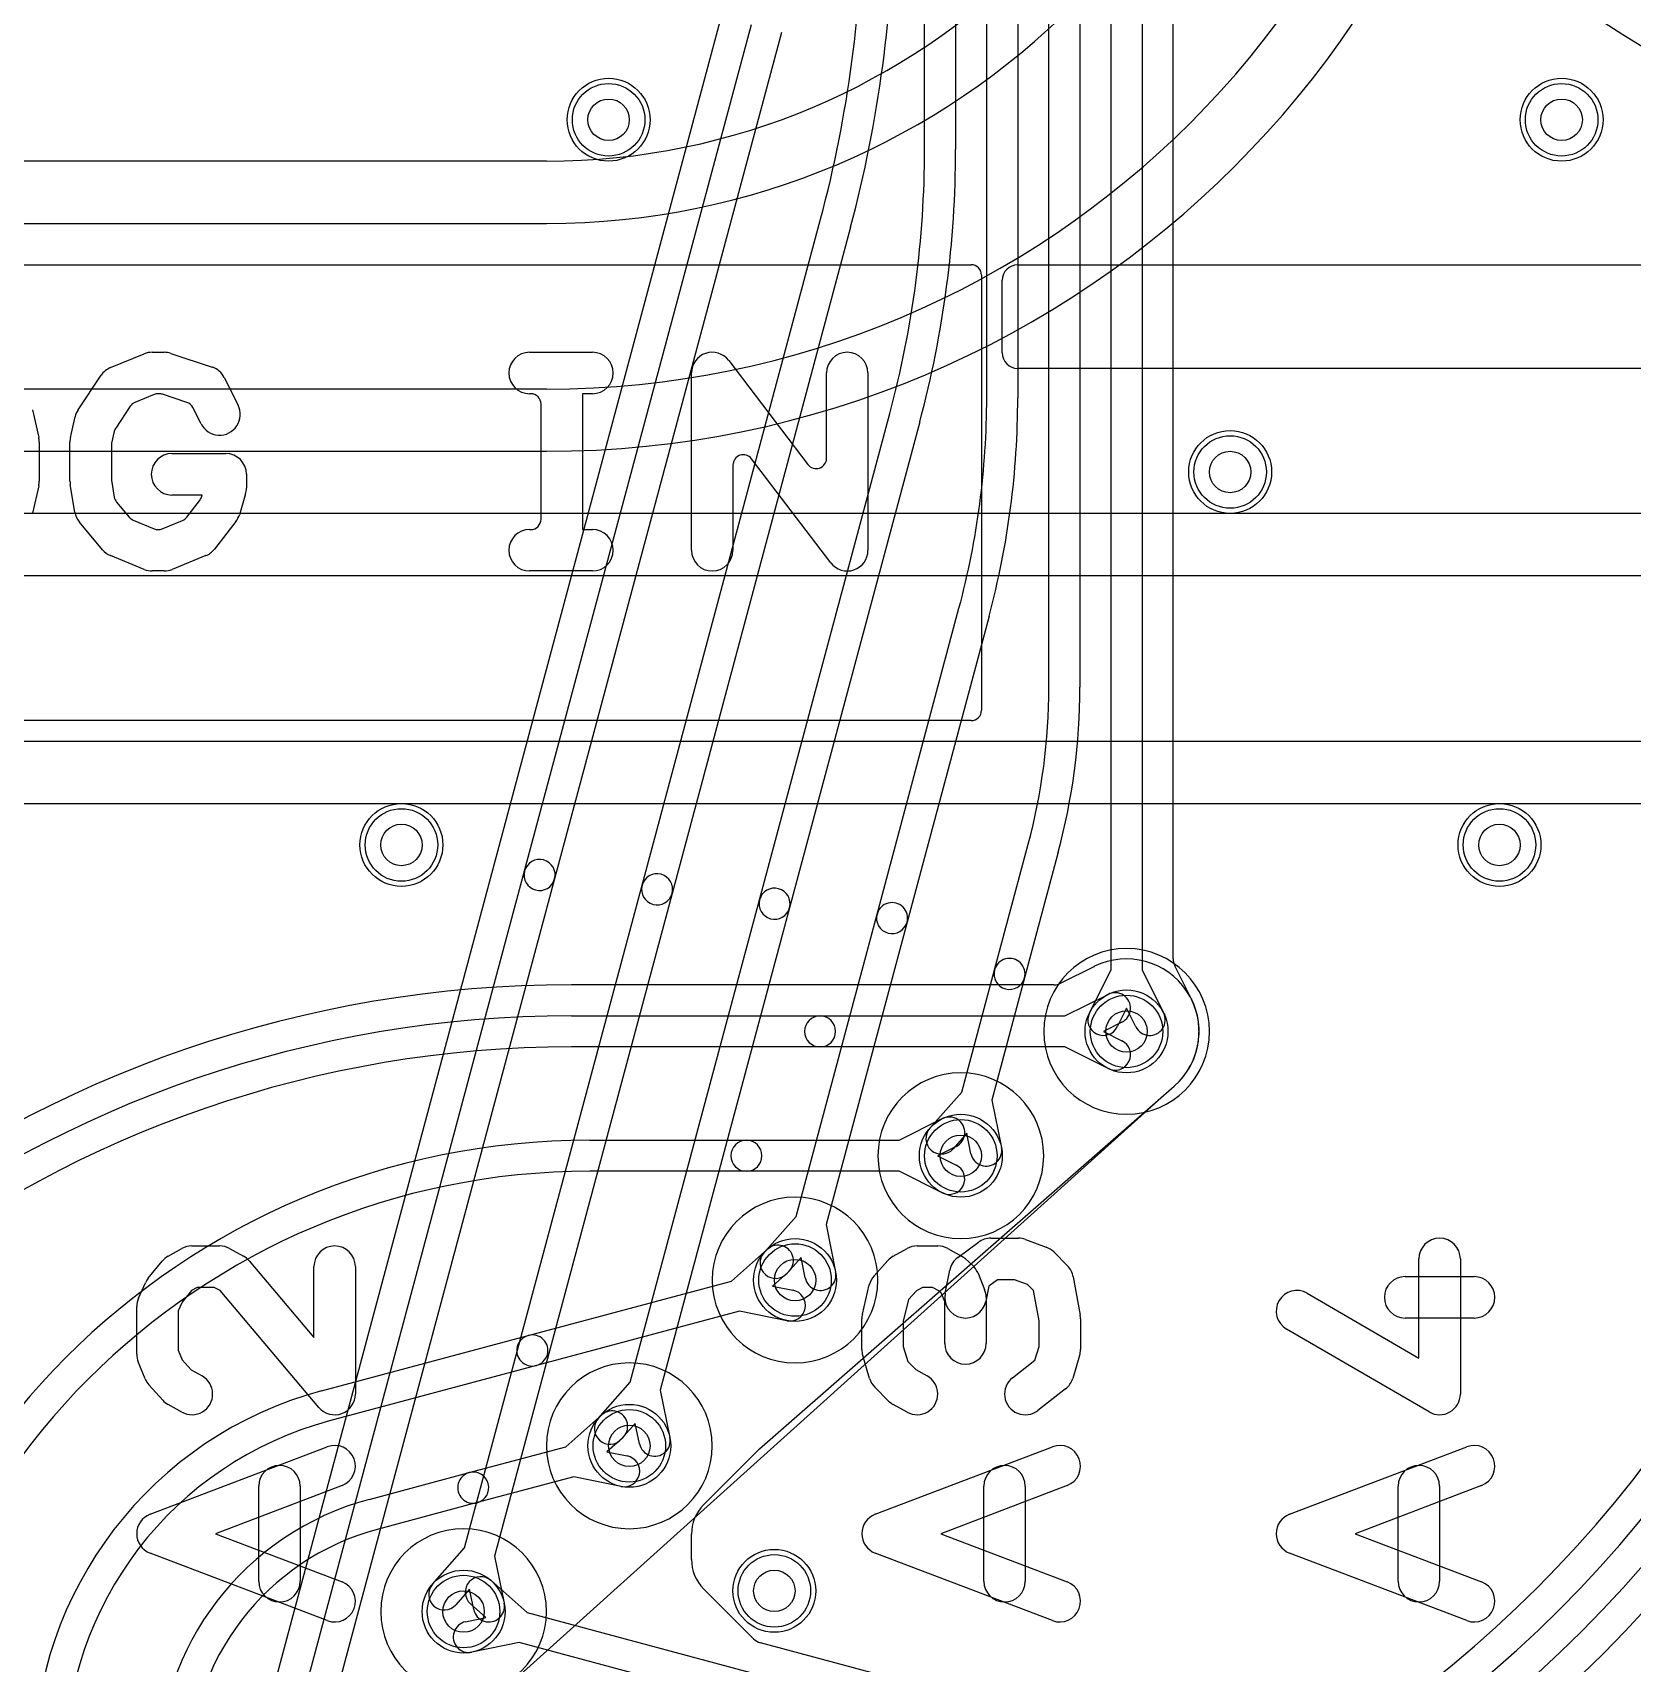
# Model space of a CAD drawing. Extents: x 0 to 57.1, y 0 to 59.8.
# Drawn here: x 42.72 to 50.44, y 12.45 to 20.32 of the extents above; entities that cross this region are included whole.
import ezdxf

# ---------------------------------------------------------------- set-up
doc = ezdxf.new("R2010")
doc.units = 0
for name, color, linetype in [('Hole', 1, 'CONTINUOUS'), ('L1', 3, 'CONTINUOUS'), ('L2', 3, 'CONTINUOUS'), ('L3', 3, 'CONTINUOUS'), ('L4', 3, 'CONTINUOUS'), ('PartsSilk-A', 221, 'CONTINUOUS'), ('Resist-A', 2, 'CONTINUOUS'), ('Resist-B', 2, 'CONTINUOUS'), ('Silk-A', 140, 'CONTINUOUS')]:
    doc.layers.add(name, color=color, linetype=linetype)

msp = doc.modelspace()

# ---------------------------------------------------------------- linework, layer by layer
at = {"layer": 'Hole'}
for centre in [(45.5, 19.9), (50.1, 19.9), (48.5, 18.2), (44.5, 16.4), (49.8, 16.4), (48, 15.5), (47.2, 14.9), (46.4, 14.3), (45.6, 13.5), (46.3, 12.8), (44.8, 12.7)]:
    msp.add_circle(centre, 0.1, dxfattribs=at)
at = {"layer": 'L1'}
for p, q in [((45.2, 19.70004), (29.1, 19.70004)), ((29.1, 19.4), (45.2, 19.4)), ((45.2, 18.6), (29.1, 18.6)), ((29.82503, 18.29996), (45.2, 18.29996)), ((51.9, 18.00004), (30.7, 18.00004)), ((30.7, 17.7), (51.9, 17.7)), ((51.9, 16.9), (30.7, 16.9)), ((31.2, 16.59996), (51.9, 16.59996)), ((47.84152, 15.81212), (47.6828, 15.73293)), ((47.64932, 15.72504), (45.32125, 15.72504)), ((47.70234, 15.575), (47.91071, 15.67896)), ((45.32125, 15.575), (46.52063, 15.575)), ((46.52063, 15.575), (47.70234, 15.575)), ((47.97767, 15.54474), (47.888, 15.5)), ((47.888, 15.5), (47.97767, 15.45526)), ((46.52063, 15.425), (45.32125, 15.425)), ((47.70234, 15.425), (46.52063, 15.425)), ((47.91071, 15.32104), (47.70234, 15.425)), ((46.2288, 13.48508), (48.22934, 15.23555)), ((46.90234, 14.975), (47.11071, 15.07896)), ((45.41, 14.975), (46.165, 14.975)), ((46.165, 14.975), (46.90234, 14.975)), ((47.17767, 14.94474), (47.088, 14.9)), ((47.088, 14.9), (47.17767, 14.85526)), ((46.165, 14.825), (45.41, 14.825)), ((46.90234, 14.825), (46.165, 14.825)), ((47.11071, 14.72104), (46.90234, 14.825)), ((46.09306, 14.2954), (46.26743, 14.44975)), ((46.36685, 14.33743), (46.29182, 14.27101)), ((45.11242, 14.03263), (46.09306, 14.2954)), ((46.29182, 14.27101), (46.39001, 14.25101)), ((46.13188, 14.15052), (45.15124, 13.88775)), ((46.36007, 14.10403), (46.13188, 14.15052)), ((44.11472, 13.7653), (45.11242, 14.03263)), ((45.15124, 13.88775), (44.15354, 13.62041)), ((45.29307, 13.4954), (45.46743, 13.64975)), ((45.56685, 13.53743), (45.49182, 13.47101)), ((44.82713, 13.37055), (45.29307, 13.4954)), ((45.49182, 13.47101), (45.59001, 13.45101)), ((45.95858, 13.21509), (46.22516, 13.48167)), ((44.34412, 13.24114), (44.82713, 13.37055)), ((45.33188, 13.35052), (44.86595, 13.22567)), ((45.56007, 13.30403), (45.33188, 13.35052)), ((44.86595, 13.22567), (44.38294, 13.09625)), ((45.9, 12.95127), (45.9, 13.07367)), ((44.93257, 12.84975), (45.10694, 12.6954)), ((46.19932, 12.56911), (45.95858, 12.80985)), ((44.90818, 12.67101), (44.83315, 12.73743)), ((45.10694, 12.6954), (46.76375, 12.25145)), ((44.80999, 12.65101), (44.90818, 12.67101)), ((45.06812, 12.55052), (44.83993, 12.50403)), ((46.72493, 12.10657), (45.06812, 12.55052)), ((48.47649, 11.94787), (46.23386, 12.54877))]:
    msp.add_line(p, q, dxfattribs=at)
for centre in [(45.5, 19.9), (50.1, 19.9), (48.5, 18.2), (44.5, 16.4), (49.8, 16.4), (48, 15.5), (47.2, 14.9), (46.4, 14.3), (45.6, 13.5), (46.3, 12.8), (44.8, 12.7)]:
    msp.add_circle(centre, 0.2, dxfattribs=at)
for centre, radius, start, end in [((45.2, 23), 3.6, -90, 0), ((45.2, 23), 4.4, -90, 0), ((45.2, 23), 3.29996, -90, 0), ((45.2, 23), 4.70004, -90, 0), ((48.00001, 15.5), 0.35004, -49.023027, 116.114864), ((47.80804, 15.87923), 0.075, -63.486197, -63.154809), ((48, 15.49999), 0.35005, 116.514543, 116.847601), ((47.81025, 15.88033), 0.075, -63.486197, -62.871234), ((47.81193, 15.88116), 0.075, -64.302793, -63.04205), ((45.32126, 9.99999), 5.72505, 90.0001, 164.999913), ((47.64932, 15.80004), 0.075, -90, -63.486197), ((47.94419, 15.61185), 0.075, -63.486197, 116.515959), ((45.32125, 10), 5.575, 90, 165.000042), ((46.52063, 15.5), 0.075, 90, -90), ((46.52063, 15.5), 0.075, -90, 90), ((47.94419, 15.38815), 0.075, -116.513803, 63.484041), ((45.32125, 10), 5.425, 90, 165.00004), ((48.27873, 15.17911), 0.075, 130.977505, 131.1888), ((47.14419, 15.01185), 0.075, -63.486197, 116.515959), ((45.41, 11.4), 3.575, 90, 180), ((46.165, 14.9), 0.075, 90, -90), ((46.165, 14.9), 0.075, -90, 90), ((45.41, 11.4), 3.425, 90, 180), ((47.14419, 14.78815), 0.075, -116.513803, 63.484041), ((46.31714, 14.39359), 0.075, -48.486366, 131.516167), ((46.37504, 14.17752), 0.075, -101.513693, 78.485546), ((45.13183, 13.96019), 0.075, 104.999823, -74.999795), ((45.13183, 13.96019), 0.075, -75.000177, 104.999844), ((44.6, 11.95419), 1.875, 104.999839, 180), ((44.6, 11.95419), 1.725, 104.999839, 180), ((45.51714, 13.59359), 0.075, -48.486366, 131.516167), ((46.27819, 13.42864), 0.075, 131.1888, 135), ((45.57504, 13.37752), 0.075, -101.513693, 78.485546), ((44.84654, 13.29811), 0.075, 104.999823, -74.999929), ((44.84654, 13.29811), 0.075, -75.000177, 104.999763), ((44.7, 11.91299), 1.375, 105.000132, 180), ((46.1, 13.07367), 0.2, 135, 180), ((44.7, 11.91299), 1.225, 105.000291, 180), ((46.1, 12.95127), 0.2, 180, -135), ((44.88286, 12.79359), 0.075, 48.486366, -131.516167), ((44.82496, 12.57752), 0.075, 101.513693, -78.485546), ((46.25327, 12.62121), 0.075, -135.999401, -104.999823)]:
    msp.add_arc(centre, radius, start, end, dxfattribs=at)
at = {"layer": 'L2'}
for centre in [(45.5, 19.9), (50.1, 19.9), (48.5, 18.2), (44.5, 16.4), (49.8, 16.4), (46.3, 12.8)]:
    msp.add_circle(centre, 0.2, dxfattribs=at)
for centre, start, end in [((48, 15.5), 90, -90), ((48, 15.5), -90, 90), ((47.2, 14.9), 90, -90), ((47.2, 14.9), -90, 90), ((46.4, 14.3), 90, -90), ((46.4, 14.3), -90, 90), ((45.6, 13.5), 90, -90), ((45.6, 13.5), -90, 90), ((44.8, 12.7), 90, -90), ((44.8, 12.7), -90, 90)]:
    msp.add_arc(centre, 0.40004, start, end, dxfattribs=at)
at = {"layer": 'L3'}
for centre in [(45.5, 19.9), (50.1, 19.9), (48.5, 18.2), (44.5, 16.4), (49.8, 16.4), (46.3, 12.8)]:
    msp.add_circle(centre, 0.2, dxfattribs=at)
for centre, start, end in [((48, 15.5), 90, -90), ((48, 15.5), -90, 90), ((47.2, 14.9), 90, -90), ((47.2, 14.9), -90, 90), ((46.4, 14.3), 90, -90), ((46.4, 14.3), -90, 90), ((45.6, 13.5), 90, -90), ((45.6, 13.5), -90, 90), ((44.8, 12.7), 90, -90), ((44.8, 12.7), -90, 90)]:
    msp.add_arc(centre, 0.40004, start, end, dxfattribs=at)
at = {"layer": 'L4'}
for p, q in [((47.62499, 17.161), (47.62499, 37.09005)), ((47.77499, 37.09005), (47.77499, 17.161)), ((48.22504, 15.85068), (48.22504, 34.6)), ((47.32499, 18.55866), (47.32499, 31.4265)), ((47.47499, 31.4265), (47.47499, 18.55866)), ((47.02499, 19.75632), (47.02499, 30.98838)), ((47.17499, 30.98838), (47.17499, 19.75632)), ((47.925, 15.79766), (47.925, 26.43502)), ((48.075, 26.43502), (48.075, 15.79766)), ((46.0441, 20.39819), (43.8734, 12.29698)), ((45.09453, 16.2746), (46.18903, 20.35935)), ((46.33392, 20.32053), (45.23941, 16.23578)), ((45.66157, 16.20517), (46.5231, 19.4205)), ((46.66799, 19.38168), (45.80645, 16.16635)), ((46.2286, 16.13575), (46.85718, 18.48164)), ((47.00206, 18.44282), (46.37348, 16.09693)), ((46.79564, 16.06633), (47.19125, 17.5428)), ((47.33614, 17.50398), (46.94052, 16.02751)), ((47.36267, 15.79691), (47.52532, 16.40395)), ((47.67021, 16.36513), (47.50755, 15.75809)), ((44.0046, 12.20693), (45.09453, 16.2746)), ((45.23941, 16.23578), (44.14948, 12.16812)), ((44.8046, 13.00693), (45.66157, 16.20517)), ((45.80645, 16.16635), (44.94948, 12.96812)), ((45.6046, 13.80693), (46.2286, 16.13575)), ((46.37348, 16.09693), (45.74948, 13.76812)), ((46.4046, 14.60693), (46.79564, 16.06633)), ((46.94052, 16.02751), (46.54948, 14.56812)), ((47.2046, 15.20694), (47.36267, 15.79691)), ((47.50755, 15.75809), (47.34948, 15.16811)), ((47.82104, 15.58929), (47.925, 15.79766)), ((48.075, 15.79766), (48.17896, 15.58929)), ((48.31209, 15.65854), (48.23293, 15.81719)), ((48, 15.612), (47.95526, 15.52233)), ((48.04474, 15.52233), (48, 15.612)), ((44.23416, 11.63982), (48.23174, 15.23764)), ((47.05025, 15.03257), (47.2046, 15.20694)), ((47.34948, 15.16811), (47.39597, 14.93993)), ((47.22898, 15.00818), (47.16257, 14.93315)), ((47.24899, 14.90999), (47.22898, 15.00818)), ((46.25025, 14.43257), (46.4046, 14.60693)), ((46.54948, 14.56812), (46.59597, 14.33993)), ((46.42899, 14.40818), (46.36257, 14.33315)), ((46.44899, 14.30999), (46.42899, 14.40818)), ((45.45025, 13.63257), (45.6046, 13.80693)), ((45.74948, 13.76812), (45.79597, 13.53993)), ((45.62899, 13.60818), (45.56257, 13.53315)), ((45.64899, 13.50999), (45.62899, 13.60818)), ((44.65025, 12.83257), (44.8046, 13.00693)), ((44.94948, 12.96812), (44.99597, 12.73993)), ((44.82899, 12.80818), (44.76257, 12.73315)), ((44.84899, 12.70999), (44.82899, 12.80818))]:
    msp.add_line(p, q, dxfattribs=at)
for centre in [(45.5, 19.9), (50.1, 19.9), (48.5, 18.2), (44.5, 16.4), (49.8, 16.4), (48, 15.5), (47.2, 14.9), (46.4, 14.3), (45.6, 13.5), (46.3, 12.8), (44.8, 12.7)]:
    msp.add_circle(centre, 0.2, dxfattribs=at)
for centre, radius, start, end in [((52.1, 23.04865), 3.22504, -179.999822, -119.99997), ((40.79999, 20.95399), 5.925, -14.999881, 0), ((40.79999, 20.95399), 6.075, -14.999856, 0), ((42.09999, 19.75632), 4.925, -14.999941, 0), ((42.09999, 19.75632), 5.075, -14.999938, 0), ((43.39999, 18.55866), 3.925, -14.999929, 0), ((43.39999, 18.55866), 4.075, -14.999888, 0), ((44.69999, 17.161), 2.925, -15.000097, 0), ((44.69999, 17.161), 3.075, -15.000035, 0), ((45.9, 16.9), 6.075, -90, 0), ((45.9, 16.9), 5.925, -90, 0), ((45.9, 16.9), 6.22504, -90, 0), ((45.9, 16.9), 5.77496, -90, 0), ((45.16697, 16.25519), 0.075, -14.999823, 164.999996), ((45.16697, 16.25519), 0.075, 165.000177, -14.999928), ((45.73401, 16.18576), 0.075, -14.999823, 164.999947), ((45.73401, 16.18576), 0.075, 165.000177, -14.999916), ((46.30104, 16.11634), 0.075, 165.000177, -15.000015), ((46.30104, 16.11634), 0.075, -14.999823, 165.000126), ((46.86808, 16.04692), 0.075, 165.000177, -15.000038), ((46.86808, 16.04692), 0.075, -14.999823, 165.000178), ((47.43511, 15.7775), 0.075, -14.999823, 165.000939), ((48.30004, 15.85068), 0.075, 180, -153.479361), ((47.43511, 15.7775), 0.075, 165.000177, -15.000363), ((47.88815, 15.55581), 0.075, 153.486197, -26.515959), ((48.11185, 15.55581), 0.075, -153.486197, 26.515959), ((48, 15.5), 0.35004, -48.316709, 26.371065), ((48.37946, 15.69151), 0.075, -153.923477, -152.922478), ((48.37979, 15.69085), 0.075, -153.486197, -153.195791), ((48.38007, 15.69029), 0.075, -153.674107, -153.650179), ((48.38033, 15.68976), 0.075, -154.101149, -153.486197), ((48, 15.5), 0.35004, 26.449393, 26.516739), ((48.11185, 15.55581), 0.22504, 26.308862, 26.411337), ((48.38081, 15.68879), 0.075, -153.691189, -153.633097), ((48.28266, 15.18257), 0.075, 131.68683, 132.75775), ((47.10641, 14.98286), 0.075, 138.486366, -41.514455), ((47.32248, 14.92496), 0.075, -168.486307, 11.516695), ((46.30641, 14.38286), 0.075, 138.486366, -41.516167), ((46.52248, 14.32496), 0.075, -168.486307, 11.514454), ((45.50641, 13.58286), 0.075, 138.486366, -41.516167), ((45.72248, 13.52496), 0.075, -168.486307, 11.514454), ((44.70641, 12.78286), 0.075, 138.486366, -41.516167), ((44.92248, 12.72496), 0.075, -168.486307, 11.514454)]:
    msp.add_arc(centre, radius, start, end, dxfattribs=at)
at = {"layer": 'PartsSilk-A'}
for p, q in [((37.55, 19.2), (47.25, 19.2)), ((47.3, 19.15), (47.3, 17.05)), ((47.475, 19.2), (52.175, 19.2)), ((47.4, 18.775), (47.4, 19.125)), ((43.09547, 18.70366), (43.25844, 18.77033)), ((43.2963, 18.77778), (43.35556, 18.77778)), ((43.38718, 18.77265), (43.58718, 18.70598)), ((45.11852, 18.77778), (45.42222, 18.77778)), ((46.07954, 18.73838), (46.46208, 18.2363)), ((42.93901, 18.49991), (43.05012, 18.66658)), ((43.645, 18.65583), (43.71166, 18.5225)), ((45.9, 17.82222), (45.9, 18.67778)), ((46.55185, 18.26661), (46.55185, 18.67778)), ((46.75185, 18.67778), (46.75185, 17.82222)), ((52.175, 18.7), (47.475, 18.7)), ((43.33122, 18.57778), (43.32579, 18.57778)), ((43.46499, 18.53589), (43.34703, 18.57521)), ((45.12407, 18.57778), (45.11852, 18.57778)), ((45.42222, 18.57778), (45.37407, 18.57778)), ((45.37407, 18.57778), (45.37407, 17.92222)), ((42.71984, 18.49947), (42.74947, 18.36613)), ((43.19105, 18.51741), (43.12097, 18.41228)), ((43.30686, 18.57406), (43.21372, 18.53595)), ((43.53278, 18.43306), (43.4939, 18.51082)), ((45.17407, 17.97222), (45.17407, 18.52778)), ((42.90238, 18.36613), (42.9246, 18.46613)), ((42.75185, 18.34444), (42.75185, 18.15556)), ((42.9, 18.15556), (42.9, 18.34444)), ((43.11376, 18.39539), (43.10119, 18.33882)), ((43.1, 18.32797), (43.1, 18.16798)), ((43.39259, 18.28889), (43.65185, 18.28889)), ((46.57231, 17.76162), (46.18977, 18.2637)), ((43.75185, 18.18889), (43.75185, 18.12222)), ((46.1, 18.23339), (46.1, 17.82222)), ((42.74947, 18.13387), (42.71984, 18.00053)), ((42.92358, 18.00578), (42.90136, 18.13912)), ((43.10068, 18.15976), (43.11417, 18.07878)), ((43.12508, 18.05499), (43.18625, 17.98158)), ((43.53768, 18.08889), (43.39259, 18.08889)), ((43.46415, 17.98187), (43.52591, 18.06128)), ((43.53438, 18.07776), (43.53768, 18.08889)), ((43.74773, 18.09381), (43.7181, 17.99381)), ((43.05651, 17.82487), (42.9454, 17.9582)), ((43.20574, 17.96731), (43.30686, 17.92594)), ((43.345, 17.92594), (43.44362, 17.96629)), ((43.70116, 17.96083), (43.59746, 17.8275)), ((43.32579, 17.92222), (43.32607, 17.92222)), ((45.11852, 17.92222), (45.12407, 17.92222)), ((45.37407, 17.92222), (45.42222, 17.92222)), ((43.25844, 17.72967), (43.09547, 17.79634)), ((43.55639, 17.79634), (43.39343, 17.72967)), ((43.35556, 17.72222), (43.2963, 17.72222)), ((45.42222, 17.72222), (45.11852, 17.72222)), ((47.25, 17), (37.55, 17)), ((47.18492, 14.40814), (47.28492, 14.48221)), ((47.34444, 14.50185), (47.47778, 14.50185)), ((47.51251, 14.49562), (47.61251, 14.45858)), ((43.37366, 14.4152), (43.44033, 14.45223)), ((43.48889, 14.46481), (43.62222, 14.46481)), ((43.67078, 14.45223), (43.73745, 14.4152)), ((46.87366, 14.4152), (46.94033, 14.45223)), ((46.98889, 14.46481), (47.08889, 14.46481)), ((47.13745, 14.45223), (47.20412, 14.4152)), ((47.64849, 14.43552), (47.71515, 14.36886)), ((43.27816, 14.30962), (43.34482, 14.3911)), ((43.76523, 14.39237), (44.07778, 14.02299)), ((44.07778, 14.02299), (44.07778, 14.36481)), ((44.27778, 14.36481), (44.27778, 13.75)), ((46.78122, 14.32059), (46.84788, 14.39467)), ((47.12416, 14.23628), (47.14638, 14.34739)), ((47.222, 14.40252), (47.25533, 14.37289)), ((47.28145, 14.33601), (47.31478, 14.25453)), ((49.41111, 13.9237), (49.41111, 14.40185)), ((49.61111, 14.40185), (49.61111, 13.75)), ((43.23103, 14.21326), (43.26437, 14.28734)), ((43.4875, 14.24965), (43.44133, 14.19321)), ((43.5148, 14.26481), (43.4875, 14.24965)), ((43.59631, 14.26481), (43.5148, 14.26481)), ((43.62436, 14.24923), (43.59631, 14.26481)), ((44.10144, 13.68541), (43.62436, 14.24923)), ((46.72491, 14.13601), (46.75825, 14.27675)), ((46.98538, 14.24847), (46.94698, 14.2058)), ((47.0148, 14.26481), (46.98538, 14.24847)), ((47.06298, 14.26481), (47.0148, 14.26481)), ((47.09736, 14.24571), (47.06298, 14.26481)), ((47.10512, 14.23882), (47.09736, 14.24571)), ((47.33494, 14.27037), (47.32028, 14.19706)), ((47.37744, 14.30185), (47.33494, 14.27037)), ((47.45986, 14.30185), (47.37744, 14.30185)), ((47.52254, 14.27863), (47.45986, 14.30185)), ((47.55157, 14.24959), (47.52254, 14.27863)), ((47.57778, 14.10403), (47.55157, 14.24959)), ((47.74286, 14.31587), (47.7762, 14.13068)), ((49.34444, 14.31667), (49.67778, 14.31667)), ((43.22222, 13.94259), (43.22222, 14.17222)), ((43.44133, 14.19321), (43.42222, 14.15075)), ((46.94698, 14.2058), (46.92222, 14.10128)), ((47.12222, 14.19701), (47.10512, 14.23882)), ((47.12222, 13.99444), (47.12222, 14.19701)), ((47.32222, 14.21667), (47.32222, 13.99444)), ((48.87243, 14.23648), (49.41111, 13.9237)), ((43.42222, 14.15075), (43.42222, 13.96226)), ((46.72222, 13.96481), (46.72222, 14.11296)), ((46.92222, 14.10128), (46.92222, 13.97949)), ((47.57778, 13.97949), (47.57778, 14.10403)), ((47.77778, 14.11296), (47.77778, 13.96481)), ((49.67778, 14.11667), (49.34444, 14.11667)), ((49.4609, 13.66352), (48.77201, 14.06352)), ((43.42222, 13.96226), (43.44153, 13.91508)), ((46.75978, 13.82496), (46.72644, 13.93607)), ((46.92222, 13.97949), (46.9441, 13.90659)), ((47.55784, 13.91303), (47.57778, 13.97949)), ((47.77356, 13.93607), (47.74022, 13.82496)), ((43.26301, 13.82324), (43.22967, 13.90472)), ((43.44153, 13.91508), (43.48538, 13.86635)), ((43.48538, 13.86635), (43.53746, 13.83742)), ((46.9441, 13.90659), (46.98303, 13.86765)), ((46.98303, 13.86765), (47.03746, 13.83742)), ((47.44972, 13.82894), (47.55784, 13.91303)), ((43.34789, 13.72015), (43.28123, 13.79422)), ((46.85151, 13.71633), (46.78485, 13.78299)), ((47.70583, 13.77476), (47.5725, 13.67106)), ((43.44032, 13.66258), (43.37365, 13.69962)), ((46.94032, 13.66258), (46.87365, 13.69962)), ((43.28662, 13.16938), (44.14218, 13.4953)), ((46.78662, 13.16938), (47.64218, 13.4953)), ((48.78662, 13.16938), (49.64218, 13.4953)), ((44.21338, 13.3084), (43.60312, 13.07593)), ((43.81111, 12.8463), (43.81111, 13.30556)), ((44.01111, 13.30556), (44.01111, 12.8463)), ((47.71338, 13.3084), (47.10312, 13.07593)), ((47.31111, 12.8463), (47.31111, 13.30556)), ((47.51111, 13.30556), (47.51111, 12.8463)), ((49.71338, 13.3084), (49.10312, 13.07593)), ((49.31111, 12.8463), (49.31111, 13.30556)), ((49.51111, 13.30556), (49.51111, 12.8463)), ((43.60312, 13.07593), (44.21338, 12.84345)), ((47.10312, 13.07593), (47.71338, 12.84345)), ((49.10312, 13.07593), (49.71338, 12.84345)), ((44.14218, 12.65655), (43.28662, 12.98248)), ((47.64218, 12.65655), (46.78662, 12.98248)), ((49.64218, 12.65655), (48.78662, 12.98248))]:
    msp.add_line(p, q, dxfattribs=at)
for centre, radius, start, end in [((47.25, 19.15), 0.05, 0, 90), ((47.475, 19.125), 0.075, 90, 180), ((43.2963, 18.67778), 0.1, 90, 112.248301), ((43.35556, 18.67778), 0.1, 71.566863, 90), ((45.11852, 18.67778), 0.1, 90, -90), ((45.42222, 18.67778), 0.1, -90, 90), ((46, 18.67778), 0.1, 37.30308, 180), ((46.65185, 18.67778), 0.1, 0, 180), ((47.475, 18.775), 0.075, 180, -90), ((43.13333, 18.61111), 0.1, 112.2483, 146.311522), ((43.55556, 18.61111), 0.1, 26.565051, 71.566863), ((43.32579, 18.52778), 0.05, 90, 112.246131), ((43.33122, 18.52778), 0.05, 71.563683, 90), ((45.12407, 18.52778), 0.05, 0, 90), ((43.02222, 18.44444), 0.1, 146.311522, 167.473057), ((43.23265, 18.48967), 0.05, 112.251934, 146.303576), ((43.44918, 18.48846), 0.05, 26.565051, 71.565051), ((43.62222, 18.47778), 0.1, -153.434949, 26.565051), ((42.65185, 18.34444), 0.1, 0, 12.526943), ((43, 18.34444), 0.1, 167.473057, 180), ((43.15, 18.32798), 0.05, 167.473151, -179.988541), ((43.16257, 18.38455), 0.05, 146.312275, 167.47865), ((43.39259, 18.18889), 0.1, 90, -90), ((43.65185, 18.18889), 0.1, 0, 90), ((46.15, 18.23339), 0.05, 37.312195, 180), ((46.50185, 18.2666), 0.05, -142.695745, 0.011459), ((42.65185, 18.15556), 0.1, -12.526943, 0), ((43, 18.15556), 0.1, 180, -170.537678), ((43.15, 18.16798), 0.05, 180, -170.537678), ((43.65185, 18.12222), 0.1, -16.504972, 0), ((43.16349, 18.087), 0.05, -170.540632, -140.192962), ((43.48644, 18.09198), 0.05, -37.874984, -16.521451), ((43.02222, 18.02222), 0.1, -170.537678, -140.192962), ((43.22466, 18.01359), 0.05, -140.195108, -112.235525), ((43.42469, 18.01257), 0.05, -67.747759, -37.883025), ((43.62222, 18.02222), 0.1, -37.871466, -16.504972), ((45.12407, 17.97222), 0.05, -90, 0), ((43.32579, 17.97222), 0.05, -112.249024, -90), ((43.32607, 17.97222), 0.05, -90, -67.753869), ((45.11852, 17.82222), 0.1, 90, -90), ((45.42222, 17.82222), 0.1, -90, 90), ((43.13333, 17.88889), 0.1, -140.192962, -112.248301), ((43.51852, 17.88889), 0.1, -67.746396, -37.871466), ((46, 17.82222), 0.1, 180, 0), ((46.65185, 17.82222), 0.1, -142.69692, 0), ((43.2963, 17.82222), 0.1, -112.2483, -90), ((43.35556, 17.82222), 0.1, -90, -67.746396), ((47.25, 17.05), 0.05, -90, 0), ((47.34444, 14.40185), 0.1, 90, 126.527348), ((47.47778, 14.40185), 0.1, 69.676664, 90), ((49.51111, 14.40185), 0.1, 0, 180), ((43.42222, 14.32778), 0.1, 119.051265, 140.712891), ((43.48889, 14.36481), 0.1, 90, 119.048766), ((43.62222, 14.36481), 0.1, 60.948735, 90), ((43.68889, 14.32778), 0.1, 40.234003, 60.951234), ((44.17778, 14.36481), 0.1, 0, 180), ((46.92222, 14.32778), 0.1, 119.051265, 138.017916), ((46.98889, 14.36481), 0.1, 90, 119.048766), ((47.08889, 14.36481), 0.1, 60.948735, 90), ((47.24444, 14.32778), 0.1, 126.526127, 168.691059), ((47.15556, 14.32778), 0.1, 48.364557, 60.951234), ((47.57778, 14.36481), 0.1, 45, 69.67537), ((47.18889, 14.29815), 0.1, 22.246131, 48.36326), ((47.64444, 14.29815), 0.1, 10.206455, 45), ((43.35556, 14.2463), 0.1, 140.713818, 155.769682), ((46.85556, 14.2537), 0.1, 138.019601, 166.672831), ((47.22222, 14.21667), 0.1, 0, 22.247381), ((48.82222, 14.15), 0.1, 59.860692, -120.141345), ((49.34444, 14.21667), 0.1, 90, -90), ((49.67778, 14.21667), 0.1, -90, 90), ((43.32222, 14.17222), 0.1, 155.769903, 180), ((47.22222, 14.21667), 0.1, 168.691191, -11.308941), ((46.82222, 14.11296), 0.1, 166.673855, 180), ((47.67778, 14.11296), 0.1, 0, 10.205712), ((43.32222, 13.94259), 0.1, 180, -157.746596), ((46.82222, 13.96481), 0.1, 180, -163.297444), ((47.22222, 13.99444), 0.1, 180, 0), ((47.67778, 13.96481), 0.1, -16.702537, 0), ((43.35556, 13.86111), 0.1, -157.746396, -138.01407), ((43.48889, 13.75), 0.1, -119.056274, 60.944666), ((46.85556, 13.8537), 0.1, -163.297463, -135), ((46.98889, 13.75), 0.1, -119.056274, 60.944666), ((47.51111, 13.75), 0.1, 127.871466, -52.125314), ((47.64444, 13.8537), 0.1, -52.128534, -16.702556), ((43.42222, 13.78704), 0.1, -138.015769, -119.055334), ((44.17778, 13.75), 0.1, -139.765997, 0), ((46.92222, 13.78704), 0.1, -135, -119.055334), ((49.51111, 13.75), 0.1, -120.139308, 0), ((44.17778, 13.40185), 0.1, -69.145542, 110.854012), ((47.67778, 13.40185), 0.1, -69.145542, 110.854012), ((49.67778, 13.40185), 0.1, -69.145542, 110.854012), ((43.91111, 13.30556), 0.1, 0, 180), ((47.41111, 13.30556), 0.1, 0, 180), ((49.41111, 13.30556), 0.1, 0, 180), ((43.32222, 13.07593), 0.1, 110.854458, -110.854597), ((46.82222, 13.07593), 0.1, 110.854458, -110.854597), ((48.82222, 13.07593), 0.1, 110.854458, -110.854597), ((43.91111, 12.8463), 0.1, 180, 0), ((44.17778, 12.75), 0.1, -110.854458, 69.145403), ((47.41111, 12.8463), 0.1, 180, 0), ((47.67778, 12.75), 0.1, -110.854458, 69.145403), ((49.41111, 12.8463), 0.1, 180, 0), ((49.67778, 12.75), 0.1, -110.854458, 69.145403)]:
    msp.add_arc(centre, radius, start, end, dxfattribs=at)
at = {"layer": 'Resist-A'}
for centre in [(45.5, 19.9), (50.1, 19.9), (48.5, 18.2), (44.5, 16.4), (49.8, 16.4), (48, 15.5), (47.2, 14.9), (46.4, 14.3), (45.6, 13.5), (46.3, 12.8), (44.8, 12.7)]:
    msp.add_circle(centre, 0.175, dxfattribs=at)
at = {"layer": 'Resist-B'}
for centre in [(45.5, 19.9), (50.1, 19.9), (48.5, 18.2), (44.5, 16.4), (49.8, 16.4), (48, 15.5), (47.2, 14.9), (46.4, 14.3), (45.6, 13.5), (46.3, 12.8), (44.8, 12.7)]:
    msp.add_circle(centre, 0.175, dxfattribs=at)
at = {"layer": 'Silk-A'}
for p, q in [((37.55, 19.2), (47.25, 19.2)), ((47.3, 19.15), (47.3, 17.05)), ((47.475, 19.2), (52.175, 19.2)), ((47.4, 18.775), (47.4, 19.125)), ((43.09547, 18.70366), (43.25844, 18.77033)), ((43.2963, 18.77778), (43.35556, 18.77778)), ((43.38718, 18.77265), (43.58718, 18.70598)), ((45.11852, 18.77778), (45.42222, 18.77778)), ((46.07954, 18.73838), (46.46208, 18.2363)), ((42.93901, 18.49991), (43.05012, 18.66658)), ((43.645, 18.65583), (43.71166, 18.5225)), ((45.9, 17.82222), (45.9, 18.67778)), ((46.55185, 18.26661), (46.55185, 18.67778)), ((46.75185, 18.67778), (46.75185, 17.82222)), ((52.175, 18.7), (47.475, 18.7)), ((43.33122, 18.57778), (43.32579, 18.57778)), ((43.46499, 18.53589), (43.34703, 18.57521)), ((45.12407, 18.57778), (45.11852, 18.57778)), ((45.42222, 18.57778), (45.37407, 18.57778)), ((45.37407, 18.57778), (45.37407, 17.92222)), ((42.71984, 18.49947), (42.74947, 18.36613)), ((43.19105, 18.51741), (43.12097, 18.41228)), ((43.30686, 18.57406), (43.21372, 18.53595)), ((43.53278, 18.43306), (43.4939, 18.51082)), ((45.17407, 17.97222), (45.17407, 18.52778)), ((42.90238, 18.36613), (42.9246, 18.46613)), ((42.75185, 18.34444), (42.75185, 18.15556)), ((42.9, 18.15556), (42.9, 18.34444)), ((43.11376, 18.39539), (43.10119, 18.33882)), ((43.1, 18.32797), (43.1, 18.16798)), ((43.39259, 18.28889), (43.65185, 18.28889)), ((46.57231, 17.76162), (46.18977, 18.2637)), ((43.75185, 18.18889), (43.75185, 18.12222)), ((46.1, 18.23339), (46.1, 17.82222)), ((42.74947, 18.13387), (42.71984, 18.00053)), ((42.92358, 18.00578), (42.90136, 18.13912)), ((43.10068, 18.15976), (43.11417, 18.07878)), ((43.12508, 18.05499), (43.18625, 17.98158)), ((43.53768, 18.08889), (43.39259, 18.08889)), ((43.46415, 17.98187), (43.52591, 18.06128)), ((43.53438, 18.07776), (43.53768, 18.08889)), ((43.74773, 18.09381), (43.7181, 17.99381)), ((43.05651, 17.82487), (42.9454, 17.9582)), ((43.20574, 17.96731), (43.30686, 17.92594)), ((43.345, 17.92594), (43.44362, 17.96629)), ((43.70116, 17.96083), (43.59746, 17.8275)), ((43.32579, 17.92222), (43.32607, 17.92222)), ((45.11852, 17.92222), (45.12407, 17.92222)), ((45.37407, 17.92222), (45.42222, 17.92222)), ((43.25844, 17.72967), (43.09547, 17.79634)), ((43.55639, 17.79634), (43.39343, 17.72967)), ((43.35556, 17.72222), (43.2963, 17.72222)), ((45.42222, 17.72222), (45.11852, 17.72222)), ((47.25, 17), (37.55, 17)), ((47.18492, 14.40814), (47.28492, 14.48221)), ((47.34444, 14.50185), (47.47778, 14.50185)), ((47.51251, 14.49562), (47.61251, 14.45858)), ((43.37366, 14.4152), (43.44033, 14.45223)), ((43.48889, 14.46481), (43.62222, 14.46481)), ((43.67078, 14.45223), (43.73745, 14.4152)), ((46.87366, 14.4152), (46.94033, 14.45223)), ((46.98889, 14.46481), (47.08889, 14.46481)), ((47.13745, 14.45223), (47.20412, 14.4152)), ((47.64849, 14.43552), (47.71515, 14.36886)), ((43.27816, 14.30962), (43.34482, 14.3911)), ((43.76523, 14.39237), (44.07778, 14.02299)), ((44.07778, 14.02299), (44.07778, 14.36481)), ((44.27778, 14.36481), (44.27778, 13.75)), ((46.78122, 14.32059), (46.84788, 14.39467)), ((47.12416, 14.23628), (47.14638, 14.34739)), ((47.222, 14.40252), (47.25533, 14.37289)), ((47.28145, 14.33601), (47.31478, 14.25453)), ((49.41111, 13.9237), (49.41111, 14.40185)), ((49.61111, 14.40185), (49.61111, 13.75)), ((43.23103, 14.21326), (43.26437, 14.28734)), ((43.4875, 14.24965), (43.44133, 14.19321)), ((43.5148, 14.26481), (43.4875, 14.24965)), ((43.59631, 14.26481), (43.5148, 14.26481)), ((43.62436, 14.24923), (43.59631, 14.26481)), ((44.10144, 13.68541), (43.62436, 14.24923)), ((46.72491, 14.13601), (46.75825, 14.27675)), ((46.98538, 14.24847), (46.94698, 14.2058)), ((47.0148, 14.26481), (46.98538, 14.24847)), ((47.06298, 14.26481), (47.0148, 14.26481)), ((47.09736, 14.24571), (47.06298, 14.26481)), ((47.10512, 14.23882), (47.09736, 14.24571)), ((47.33494, 14.27037), (47.32028, 14.19706)), ((47.37744, 14.30185), (47.33494, 14.27037)), ((47.45986, 14.30185), (47.37744, 14.30185)), ((47.52254, 14.27863), (47.45986, 14.30185)), ((47.55157, 14.24959), (47.52254, 14.27863)), ((47.57778, 14.10403), (47.55157, 14.24959)), ((47.74286, 14.31587), (47.7762, 14.13068)), ((49.34444, 14.31667), (49.67778, 14.31667)), ((43.22222, 13.94259), (43.22222, 14.17222)), ((43.44133, 14.19321), (43.42222, 14.15075)), ((46.94698, 14.2058), (46.92222, 14.10128)), ((47.12222, 14.19701), (47.10512, 14.23882)), ((47.12222, 13.99444), (47.12222, 14.19701)), ((47.32222, 14.21667), (47.32222, 13.99444)), ((48.87243, 14.23648), (49.41111, 13.9237)), ((43.42222, 14.15075), (43.42222, 13.96226)), ((46.72222, 13.96481), (46.72222, 14.11296)), ((46.92222, 14.10128), (46.92222, 13.97949)), ((47.57778, 13.97949), (47.57778, 14.10403)), ((47.77778, 14.11296), (47.77778, 13.96481)), ((49.67778, 14.11667), (49.34444, 14.11667)), ((49.4609, 13.66352), (48.77201, 14.06352)), ((43.42222, 13.96226), (43.44153, 13.91508)), ((46.75978, 13.82496), (46.72644, 13.93607)), ((46.92222, 13.97949), (46.9441, 13.90659)), ((47.55784, 13.91303), (47.57778, 13.97949)), ((47.77356, 13.93607), (47.74022, 13.82496)), ((43.26301, 13.82324), (43.22967, 13.90472)), ((43.44153, 13.91508), (43.48538, 13.86635)), ((43.48538, 13.86635), (43.53746, 13.83742)), ((46.9441, 13.90659), (46.98303, 13.86765)), ((46.98303, 13.86765), (47.03746, 13.83742)), ((47.44972, 13.82894), (47.55784, 13.91303)), ((43.34789, 13.72015), (43.28123, 13.79422)), ((46.85151, 13.71633), (46.78485, 13.78299)), ((47.70583, 13.77476), (47.5725, 13.67106)), ((43.44032, 13.66258), (43.37365, 13.69962)), ((46.94032, 13.66258), (46.87365, 13.69962)), ((43.28662, 13.16938), (44.14218, 13.4953)), ((46.78662, 13.16938), (47.64218, 13.4953)), ((48.78662, 13.16938), (49.64218, 13.4953)), ((44.21338, 13.3084), (43.60312, 13.07593)), ((43.81111, 12.8463), (43.81111, 13.30556)), ((44.01111, 13.30556), (44.01111, 12.8463)), ((47.71338, 13.3084), (47.10312, 13.07593)), ((47.31111, 12.8463), (47.31111, 13.30556)), ((47.51111, 13.30556), (47.51111, 12.8463)), ((49.71338, 13.3084), (49.10312, 13.07593)), ((49.31111, 12.8463), (49.31111, 13.30556)), ((49.51111, 13.30556), (49.51111, 12.8463)), ((43.60312, 13.07593), (44.21338, 12.84345)), ((47.10312, 13.07593), (47.71338, 12.84345)), ((49.10312, 13.07593), (49.71338, 12.84345)), ((44.14218, 12.65655), (43.28662, 12.98248)), ((47.64218, 12.65655), (46.78662, 12.98248)), ((49.64218, 12.65655), (48.78662, 12.98248))]:
    msp.add_line(p, q, dxfattribs=at)
for centre, radius, start, end in [((47.25, 19.15), 0.05, 0, 90), ((47.475, 19.125), 0.075, 90, 180), ((43.2963, 18.67778), 0.1, 90, 112.248301), ((43.35556, 18.67778), 0.1, 71.566863, 90), ((45.11852, 18.67778), 0.1, 90, -90), ((45.42222, 18.67778), 0.1, -90, 90), ((46, 18.67778), 0.1, 37.30308, 180), ((46.65185, 18.67778), 0.1, 0, 180), ((47.475, 18.775), 0.075, 180, -90), ((43.13333, 18.61111), 0.1, 112.2483, 146.311522), ((43.55556, 18.61111), 0.1, 26.565051, 71.566863), ((43.32579, 18.52778), 0.05, 90, 112.246131), ((43.33122, 18.52778), 0.05, 71.563683, 90), ((45.12407, 18.52778), 0.05, 0, 90), ((43.02222, 18.44444), 0.1, 146.311522, 167.473057), ((43.23265, 18.48967), 0.05, 112.251934, 146.303576), ((43.44918, 18.48846), 0.05, 26.565051, 71.565051), ((43.62222, 18.47778), 0.1, -153.434949, 26.565051), ((42.65185, 18.34444), 0.1, 0, 12.526943), ((43, 18.34444), 0.1, 167.473057, 180), ((43.15, 18.32798), 0.05, 167.473151, -179.988541), ((43.16257, 18.38455), 0.05, 146.312275, 167.47865), ((43.39259, 18.18889), 0.1, 90, -90), ((43.65185, 18.18889), 0.1, 0, 90), ((46.15, 18.23339), 0.05, 37.312195, 180), ((46.50185, 18.2666), 0.05, -142.695745, 0.011459), ((42.65185, 18.15556), 0.1, -12.526943, 0), ((43, 18.15556), 0.1, 180, -170.537678), ((43.15, 18.16798), 0.05, 180, -170.537678), ((43.65185, 18.12222), 0.1, -16.504972, 0), ((43.16349, 18.087), 0.05, -170.540632, -140.192962), ((43.48644, 18.09198), 0.05, -37.874984, -16.521451), ((43.02222, 18.02222), 0.1, -170.537678, -140.192962), ((43.22466, 18.01359), 0.05, -140.195108, -112.235525), ((43.42469, 18.01257), 0.05, -67.747759, -37.883025), ((43.62222, 18.02222), 0.1, -37.871466, -16.504972), ((45.12407, 17.97222), 0.05, -90, 0), ((43.32579, 17.97222), 0.05, -112.249024, -90), ((43.32607, 17.97222), 0.05, -90, -67.753869), ((45.11852, 17.82222), 0.1, 90, -90), ((45.42222, 17.82222), 0.1, -90, 90), ((43.13333, 17.88889), 0.1, -140.192962, -112.248301), ((43.51852, 17.88889), 0.1, -67.746396, -37.871466), ((46, 17.82222), 0.1, 180, 0), ((46.65185, 17.82222), 0.1, -142.69692, 0), ((43.2963, 17.82222), 0.1, -112.2483, -90), ((43.35556, 17.82222), 0.1, -90, -67.746396), ((47.25, 17.05), 0.05, -90, 0), ((47.34444, 14.40185), 0.1, 90, 126.527348), ((47.47778, 14.40185), 0.1, 69.676664, 90), ((49.51111, 14.40185), 0.1, 0, 180), ((43.42222, 14.32778), 0.1, 119.051265, 140.712891), ((43.48889, 14.36481), 0.1, 90, 119.048766), ((43.62222, 14.36481), 0.1, 60.948735, 90), ((43.68889, 14.32778), 0.1, 40.234003, 60.951234), ((44.17778, 14.36481), 0.1, 0, 180), ((46.92222, 14.32778), 0.1, 119.051265, 138.017916), ((46.98889, 14.36481), 0.1, 90, 119.048766), ((47.08889, 14.36481), 0.1, 60.948735, 90), ((47.24444, 14.32778), 0.1, 126.526127, 168.691059), ((47.15556, 14.32778), 0.1, 48.364557, 60.951234), ((47.57778, 14.36481), 0.1, 45, 69.67537), ((47.18889, 14.29815), 0.1, 22.246131, 48.36326), ((47.64444, 14.29815), 0.1, 10.206455, 45), ((43.35556, 14.2463), 0.1, 140.713818, 155.769682), ((46.85556, 14.2537), 0.1, 138.019601, 166.672831), ((47.22222, 14.21667), 0.1, 0, 22.247381), ((48.82222, 14.15), 0.1, 59.860692, -120.141345), ((49.34444, 14.21667), 0.1, 90, -90), ((49.67778, 14.21667), 0.1, -90, 90), ((43.32222, 14.17222), 0.1, 155.769903, 180), ((47.22222, 14.21667), 0.1, 168.691191, -11.308941), ((46.82222, 14.11296), 0.1, 166.673855, 180), ((47.67778, 14.11296), 0.1, 0, 10.205712), ((43.32222, 13.94259), 0.1, 180, -157.746596), ((46.82222, 13.96481), 0.1, 180, -163.297444), ((47.22222, 13.99444), 0.1, 180, 0), ((47.67778, 13.96481), 0.1, -16.702537, 0), ((43.35556, 13.86111), 0.1, -157.746396, -138.01407), ((43.48889, 13.75), 0.1, -119.056274, 60.944666), ((46.85556, 13.8537), 0.1, -163.297463, -135), ((46.98889, 13.75), 0.1, -119.056274, 60.944666), ((47.51111, 13.75), 0.1, 127.871466, -52.125314), ((47.64444, 13.8537), 0.1, -52.128534, -16.702556), ((43.42222, 13.78704), 0.1, -138.015769, -119.055334), ((44.17778, 13.75), 0.1, -139.765997, 0), ((46.92222, 13.78704), 0.1, -135, -119.055334), ((49.51111, 13.75), 0.1, -120.139308, 0), ((44.17778, 13.40185), 0.1, -69.145542, 110.854012), ((47.67778, 13.40185), 0.1, -69.145542, 110.854012), ((49.67778, 13.40185), 0.1, -69.145542, 110.854012), ((43.91111, 13.30556), 0.1, 0, 180), ((47.41111, 13.30556), 0.1, 0, 180), ((49.41111, 13.30556), 0.1, 0, 180), ((43.32222, 13.07593), 0.1, 110.854458, -110.854597), ((46.82222, 13.07593), 0.1, 110.854458, -110.854597), ((48.82222, 13.07593), 0.1, 110.854458, -110.854597), ((43.91111, 12.8463), 0.1, 180, 0), ((44.17778, 12.75), 0.1, -110.854458, 69.145403), ((47.41111, 12.8463), 0.1, 180, 0), ((47.67778, 12.75), 0.1, -110.854458, 69.145403), ((49.41111, 12.8463), 0.1, 180, 0), ((49.67778, 12.75), 0.1, -110.854458, 69.145403)]:
    msp.add_arc(centre, radius, start, end, dxfattribs=at)

doc.saveas('drawing.dxf')
